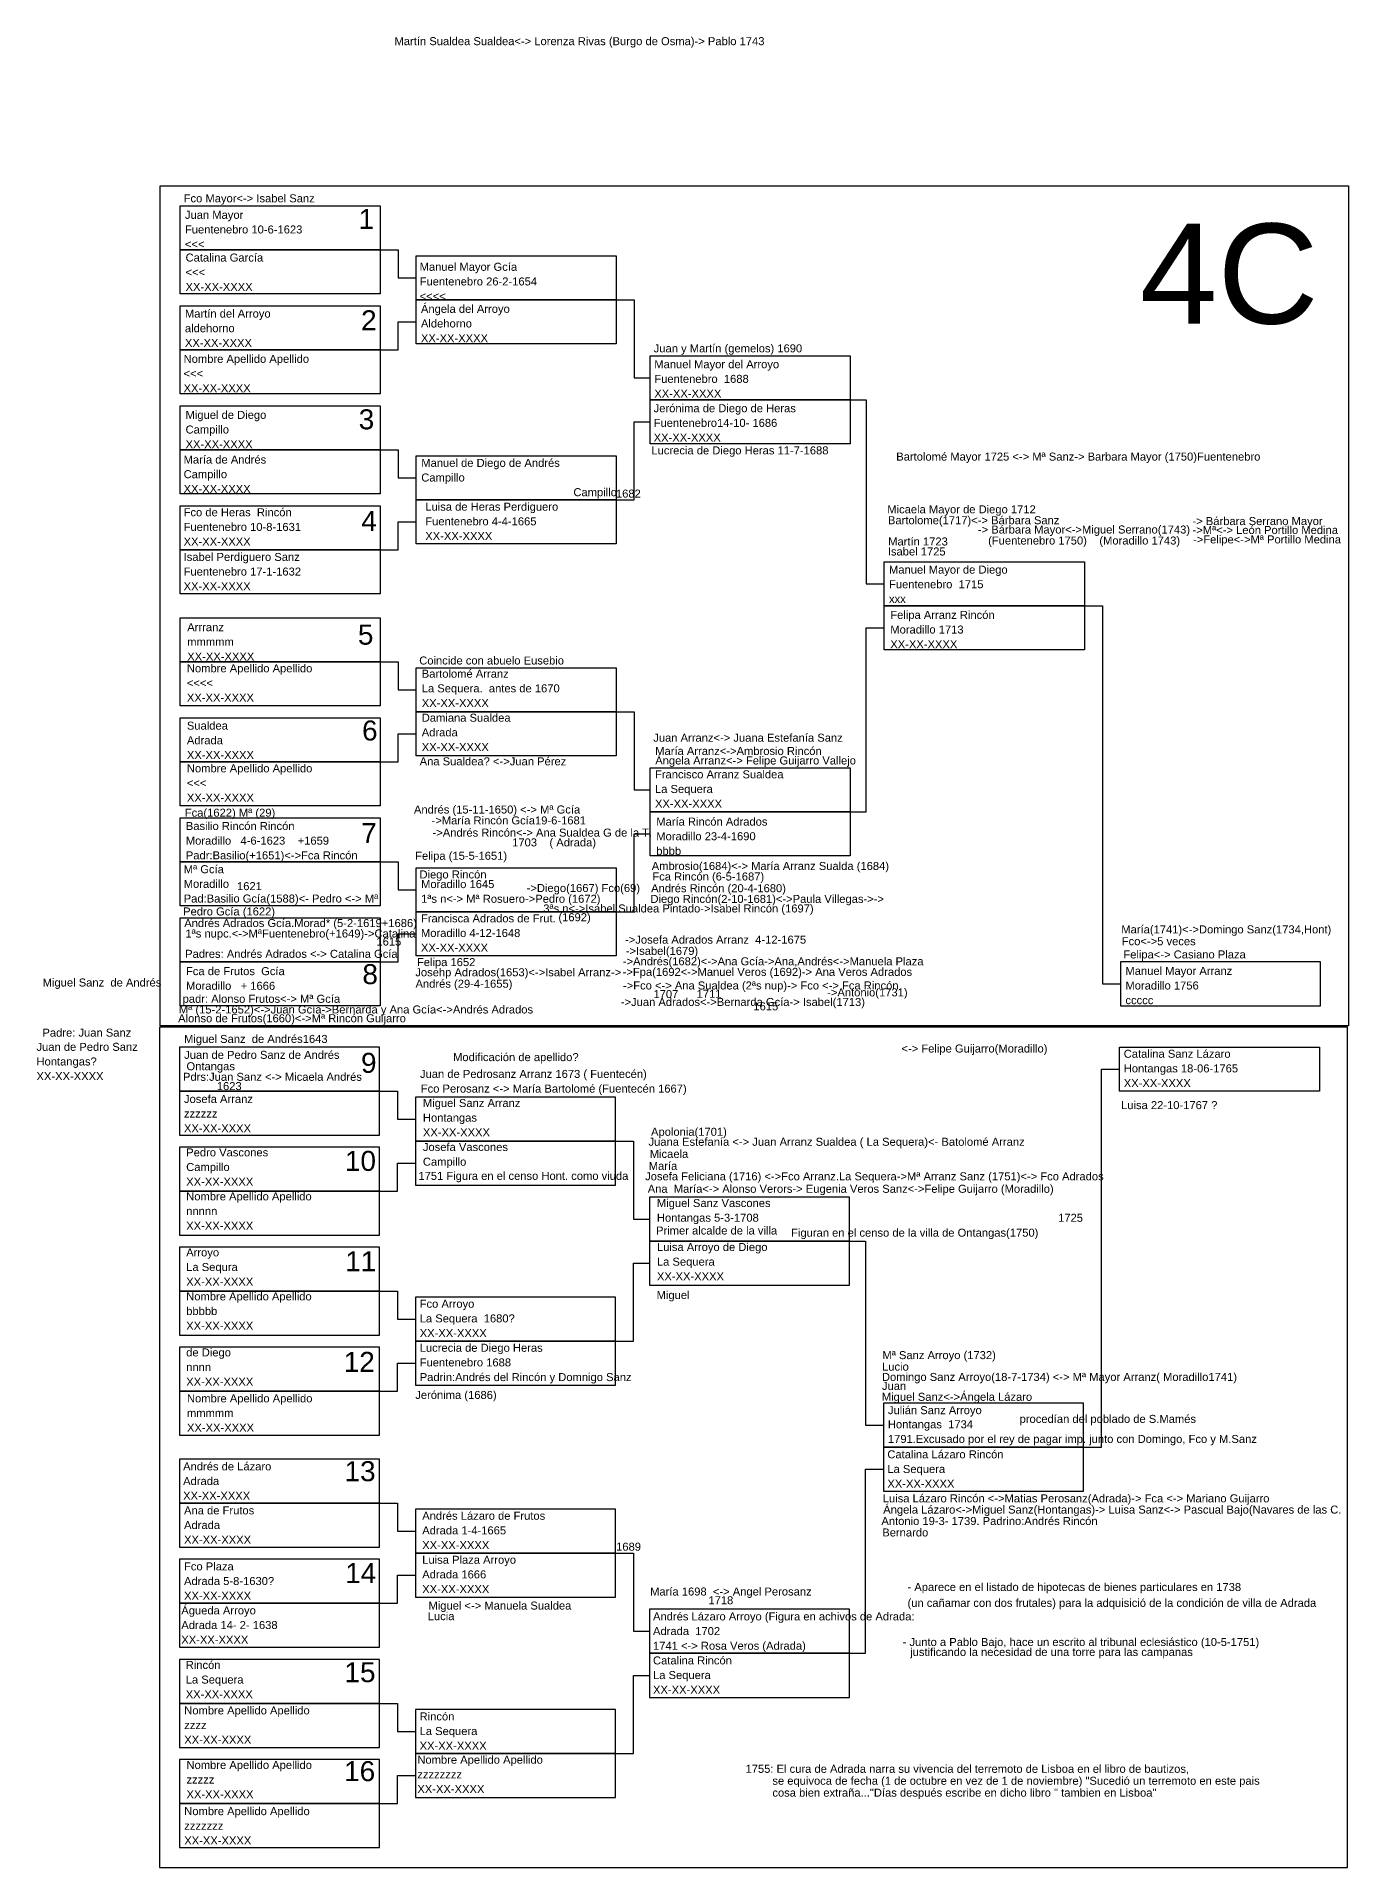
# Model space of a CAD drawing. Header units: millimetres. Extents: x -16844 to 23151, y -8543 to 4892.
# Drawn here: x -1349.2 to -1021.3, y -500.2 to -42.5 of the extents above; entities that cross this region are included whole.
import ezdxf
from ezdxf.enums import TextEntityAlignment as Align

# ---------------------------------------------------------------- set-up
doc = ezdxf.new("R2010")
doc.units = ezdxf.units.MM
doc.layers.add('Arroyo', color=30, linetype='Continuous')
doc.styles.add('Arial', font='arial.ttf', dxfattribs={"height": 0.01})

# ---------------------------------------------------------------- blocks, each defined once
blk = doc.blocks.new('Hoja superior')
for points in [[(0, 210), (297, 210), (297, 0), (0, 0)], [(5, 205), (55, 205), (55, 194), (5, 194)], [(5, 194), (55, 194), (55, 183), (5, 183)], [(64, 192.5), (114, 192.5), (114, 181.5), (64, 181.5)], [(5, 180), (55, 180), (55, 169), (5, 169)], [(64, 181.5), (114, 181.5), (114, 170.5), (64, 170.5)], [(5, 169), (55, 169), (55, 158), (5, 158)], [(122.5, 167.5), (172.5, 167.5), (172.5, 156.5), (122.5, 156.5)], [(122.5, 156.5), (172.5, 156.5), (172.5, 145.5), (122.5, 145.5)], [(5, 155), (55, 155), (55, 144), (5, 144)], [(5, 144), (55, 144), (55, 133), (5, 133)], [(64, 142.5), (114, 142.5), (114, 131.5), (64, 131.5)], [(5, 130), (55, 130), (55, 119), (5, 119)], [(64, 131.5), (114, 131.5), (114, 120.5), (64, 120.5)], [(5, 119), (55, 119), (55, 108), (5, 108)], [(181, 116), (231, 116), (231, 105), (181, 105)], [(5, 102), (55, 102), (55, 91), (5, 91)], [(181, 105), (231, 105), (231, 94), (181, 94)], [(5, 91), (55, 91), (55, 80), (5, 80)], [(64, 89.5), (114, 89.5), (114, 78.5), (64, 78.5)], [(64, 78.5), (114, 78.5), (114, 67.5), (64, 67.5)], [(5, 77), (55, 77), (55, 66), (5, 66)], [(5, 66), (55, 66), (55, 55), (5, 55)], [(122.5, 64.5), (172.5, 64.5), (172.5, 53.5), (122.5, 53.5)], [(5, 52), (55, 52), (55, 41), (5, 41)], [(122.5, 53.5), (172.5, 53.5), (172.5, 42.5), (122.5, 42.5)], [(5, 41), (55, 41), (55, 30), (5, 30)], [(64, 39.5), (114, 39.5), (114, 28.5), (64, 28.5)], [(64, 28.5), (114, 28.5), (114, 17.5), (64, 17.5)], [(5, 27), (55, 27), (55, 16), (5, 16)], [(5, 16), (55, 16), (55, 5), (5, 5)], [(240, 5), (290, 5), (290, 16), (240, 16)]]:
    blk.add_lwpolyline(points, close=True)
for points in [[(55, 194), (59.5, 194), (59.5, 187), (64, 187)], [(114, 181.5), (118.5, 181.5), (118.5, 162), (122.5, 162)], [(55, 169), (59.5, 169), (59.5, 176), (64, 176)], [(172.5, 156.5), (176.5, 156.5), (176.5, 110.5), (181, 110.5)], [(114, 131.5), (118.5, 131.5), (118.5, 151), (122.5, 151)], [(55, 144), (59.5, 144), (59.5, 137), (64, 137)], [(55, 119), (59.5, 119), (59.5, 126), (64, 126)], [(231, 105), (235.5, 105), (235.5, 10.5), (240, 10.5)], [(172.5, 53.5), (176.5, 53.5), (176.5, 99.5), (181, 99.5)], [(55, 91), (59.5, 91), (59.5, 84), (64, 84)], [(114, 78.5), (118.5, 78.5), (118.5, 59), (122.5, 59)], [(55, 66), (59.5, 66), (59.5, 73), (64, 73)], [(114, 28.5), (118.5, 28.5), (118.5, 48), (122.5, 48)], [(55, 41), (59.5, 41), (59.5, 34), (64, 34)], [(55, 16), (59.5, 16), (59.5, 23), (64, 23)]]:
    blk.add_lwpolyline(points)
blk = doc.blocks.new('Hoja inferior')
for points in [[(0, -210), (297, -210), (297, 0), (0, 0)], [(5, -16), (55, -16), (55, -5), (5, -5)], [(240, -5), (290, -5), (290, -16), (240, -16)], [(5, -27), (55, -27), (55, -16), (5, -16)], [(64, -28.5), (114, -28.5), (114, -17.5), (64, -17.5)], [(5, -41), (55, -41), (55, -30), (5, -30)], [(64, -39.5), (114, -39.5), (114, -28.5), (64, -28.5)], [(5, -52), (55, -52), (55, -41), (5, -41)], [(122.5, -53.5), (172.5, -53.5), (172.5, -42.5), (122.5, -42.5)], [(122.5, -64.5), (172.5, -64.5), (172.5, -53.5), (122.5, -53.5)], [(5, -66), (55, -66), (55, -55), (5, -55)], [(5, -77), (55, -77), (55, -66), (5, -66)], [(64, -78.5), (114, -78.5), (114, -67.5), (64, -67.5)], [(5, -91), (55, -91), (55, -80), (5, -80)], [(64, -89.5), (114, -89.5), (114, -78.5), (64, -78.5)], [(5, -102), (55, -102), (55, -91), (5, -91)], [(181, -105), (231, -105), (231, -94), (181, -94)], [(181, -116), (231, -116), (231, -105), (181, -105)], [(5, -119), (55, -119), (55, -108), (5, -108)], [(5, -130), (55, -130), (55, -119), (5, -119)], [(64, -131.5), (114, -131.5), (114, -120.5), (64, -120.5)], [(64, -142.5), (114, -142.5), (114, -131.5), (64, -131.5)], [(5, -144), (55, -144), (55, -133), (5, -133)], [(5, -155), (55, -155), (55, -144), (5, -144)], [(122.5, -156.5), (172.5, -156.5), (172.5, -145.5), (122.5, -145.5)], [(5, -169), (55, -169), (55, -158), (5, -158)], [(122.5, -167.5), (172.5, -167.5), (172.5, -156.5), (122.5, -156.5)], [(5, -180), (55, -180), (55, -169), (5, -169)], [(64, -181.5), (114, -181.5), (114, -170.5), (64, -170.5)], [(5, -194), (55, -194), (55, -183), (5, -183)], [(64, -192.5), (114, -192.5), (114, -181.5), (64, -181.5)], [(5, -205), (55, -205), (55, -194), (5, -194)]]:
    blk.add_lwpolyline(points, close=True)
for points in [[(231, -105), (235.5, -105), (235.5, -10.5), (240, -10.5)], [(55, -16), (59.5, -16), (59.5, -23), (64, -23)], [(114, -28.5), (118.5, -28.5), (118.5, -48), (122.5, -48)], [(55, -41), (59.5, -41), (59.5, -34), (64, -34)], [(172.5, -53.5), (176.5, -53.5), (176.5, -99.5), (181, -99.5)], [(114, -78.5), (118.5, -78.5), (118.5, -59), (122.5, -59)], [(55, -66), (59.5, -66), (59.5, -73), (64, -73)], [(55, -91), (59.5, -91), (59.5, -84), (64, -84)], [(172.5, -156.5), (176.5, -156.5), (176.5, -110.5), (181, -110.5)], [(55, -119), (59.5, -119), (59.5, -126), (64, -126)], [(114, -131.5), (118.5, -131.5), (118.5, -151), (122.5, -151)], [(55, -144), (59.5, -144), (59.5, -137), (64, -137)], [(114, -181.5), (118.5, -181.5), (118.5, -162), (122.5, -162)], [(55, -169), (59.5, -169), (59.5, -176), (64, -176)], [(55, -194), (59.5, -194), (59.5, -187), (64, -187)]]:
    blk.add_lwpolyline(points)
blk = doc.blocks.new('Casilla')
at = {"style": 'Arial'}
for tag, p in [('NOMBRE', (0.88, 8.08)), ('LUGAR_NACIMIENTO', (0.88, 4.42)), ('FECHA', (0.88, 0.75))]:
    blk.add_attdef(tag, p, '', height=2, dxfattribs=at)
blk = doc.blocks.new('Hermanos')
at = {"style": 'Arial'}
blk.add_attdef('NOMBRE', (0, 0), '', height=2, dxfattribs=at)

msp = doc.modelspace()

# ---------------------------------------------------------------- block references
ref = msp.add_blockref('Casilla', (-1260.65, -52.76))
ref.add_attrib('NOMBRE', 'Martín Sualdea Sualdea<-> Lorenza Rivas (Burgo de Osma)-> Pablo 1743', (-1259.77, -44.67), dxfattribs={"color": 1, "height": 2, "style": 'Arial'})
for name, p, values in [('Hermanos', (-1312.47, -83.95), {'NOMBRE': 'Fco Mayor<-> Isabel Sanz'}), ('Casilla', (-1313.04, -96.16), {'NOMBRE': 'Juan Mayor', 'LUGAR_NACIMIENTO': 'Fuentenebro 10-6-1623', 'FECHA': '<<<'}), ('Casilla', (-1312.88, -106.84), {'NOMBRE': 'Catalina García', 'LUGAR_NACIMIENTO': '<<<', 'FECHA': 'XX-XX-XXXX'}), ('Casilla', (-1254.37, -109.15), {'NOMBRE': 'Manuel Mayor Gcía', 'LUGAR_NACIMIENTO': 'Fuentenebro 26-2-1654', 'FECHA': '<<<<'}), ('Casilla', (-1254.04, -119.66), {'NOMBRE': 'Ángela del Arroyo', 'LUGAR_NACIMIENTO': 'Aldehorno', 'FECHA': 'XX-XX-XXXX'}), ('Casilla', (-1313.04, -120.84), {'NOMBRE': 'Martín del Arroyo', 'LUGAR_NACIMIENTO': 'aldehorno', 'FECHA': 'XX-XX-XXXX'}), ('Casilla', (-1313.37, -132.16), {'NOMBRE': 'Nombre Apellido Apellido', 'LUGAR_NACIMIENTO': '<<<', 'FECHA': 'XX-XX-XXXX'}), ('Hermanos', (-1194.97, -121.45), {'NOMBRE': 'Juan y Martín (gemelos) 1690'}), ('Casilla', (-1195.71, -133.5), {'NOMBRE': 'Manuel Mayor del Arroyo', 'LUGAR_NACIMIENTO': 'Fuentenebro  1688', 'FECHA': 'XX-XX-XXXX'}), ('Casilla', (-1312.88, -146.16), {'NOMBRE': 'Miguel de Diego', 'LUGAR_NACIMIENTO': 'Campillo', 'FECHA': 'XX-XX-XXXX'}), ('Casilla', (-1195.87, -144.5), {'NOMBRE': 'Jerónima de Diego de Heras', 'LUGAR_NACIMIENTO': 'Fuentenebro14-10- 1686', 'FECHA': 'XX-XX-XXXX'}), ('Casilla', (-1313.37, -157.33), {'NOMBRE': 'María de Andrés', 'LUGAR_NACIMIENTO': 'Campillo', 'FECHA': 'XX-XX-XXXX'}), ('Casilla', (-1253.96, -158.16), {'NOMBRE': 'Manuel de Diego de Andrés', 'LUGAR_NACIMIENTO': 'Campillo', 'FECHA': '                                                 Campillo'}), ('Casilla', (-1252.96, -169.11), {'NOMBRE': 'Luisa de Heras Perdiguero', 'LUGAR_NACIMIENTO': 'Fuentenebro 4-4-1665', 'FECHA': 'XX-XX-XXXX'}), ('Hermanos', (-1205.19, -157.76), {'NOMBRE': ' 1682'}), ('Hermanos', (-1136.59, -161.69), {'NOMBRE': 'Micaela Mayor de Diego 1712'}), ('Casilla', (-1313.37, -170.51), {'NOMBRE': 'Fco de Heras  Rincón', 'LUGAR_NACIMIENTO': 'Fuentenebro 10-8-1631', 'FECHA': 'XX-XX-XXXX'}), ('Hermanos', (-1136.42, -164.42), {'NOMBRE': 'Bartolome(1717)<-> Bárbara Sanz'}), ('Hermanos', (-1137.14, -169.73), {'NOMBRE': ' Martín 1723'}), ('Hermanos', (-1111.38, -169.49), {'NOMBRE': '(Fuentenebro 1750)    (Moradillo 1743)'}), ('Hermanos', (-1060.16, -169.21), {'NOMBRE': '->Felipe<->Mª Portillo Medina'}), ('Casilla', (-1313.37, -181.67), {'NOMBRE': 'Isabel Perdiguero Sanz', 'LUGAR_NACIMIENTO': 'Fuentenebro 17-1-1632', 'FECHA': 'XX-XX-XXXX'}), ('Hermanos', (-1137.23, -172.23), {'NOMBRE': ' Isabel 1725'}), ('Casilla', (-1137.04, -184.84), {'NOMBRE': 'Manuel Mayor de Diego ', 'LUGAR_NACIMIENTO': 'Fuentenebro  1715', 'FECHA': 'xxx'}), ('Casilla', (-1136.72, -196.16), {'NOMBRE': 'Felipa Arranz Rincón', 'LUGAR_NACIMIENTO': 'Moradillo 1713', 'FECHA': 'XX-XX-XXXX'}), ('Casilla', (-1312.46, -199.23), {'NOMBRE': 'Arrranz', 'LUGAR_NACIMIENTO': 'mmmmm', 'FECHA': 'XX-XX-XXXX'}), ('Casilla', (-1312.55, -209.51), {'NOMBRE': 'Nombre Apellido Apellido', 'LUGAR_NACIMIENTO': '<<<<', 'FECHA': 'XX-XX-XXXX'}), ('Casilla', (-1253.84, -210.86), {'NOMBRE': 'Bartolomé Arranz', 'LUGAR_NACIMIENTO': 'La Sequera.  antes de 1670', 'FECHA': 'XX-XX-XXXX'}), ('Casilla', (-1312.55, -223.84), {'NOMBRE': 'Sualdea', 'LUGAR_NACIMIENTO': 'Adrada', 'FECHA': 'XX-XX-XXXX'}), ('Casilla', (-1253.84, -221.86), {'NOMBRE': 'Damiana Sualdea', 'LUGAR_NACIMIENTO': 'Adrada', 'FECHA': 'XX-XX-XXXX'}), ('Hermanos', (-1195.09, -218.78), {'NOMBRE': 'Juan Arranz<-> Juana Estefanía Sanz'}), ('Hermanos', (-1194.6, -222.1), {'NOMBRE': 'María Arranz<->Ambrosio Rincón'}), ('Casilla', (-1312.55, -234.51), {'NOMBRE': 'Nombre Apellido Apellido', 'LUGAR_NACIMIENTO': '<<<', 'FECHA': 'XX-XX-XXXX'}), ('Casilla', (-1195.54, -236.01), {'NOMBRE': 'Francisco Arranz Sualdea', 'LUGAR_NACIMIENTO': 'La Sequera', 'FECHA': 'XX-XX-XXXX'}), ('Hermanos', (-1254.91, -236.73), {'NOMBRE': 'Andrés (15-11-1650) <-> Mª Gcía'}), ('Hermanos', (-1250.5, -239.45), {'NOMBRE': '->María Rincón Gcía19-6-1681'}), ('Casilla', (-1195.22, -247.83), {'NOMBRE': 'María Rincón Adrados', 'LUGAR_NACIMIENTO': 'Moradillo 23-4-1690', 'FECHA': 'bbbb'}), ('Casilla', (-1312.81, -248.93), {'NOMBRE': 'Basilio Rincón Rincón', 'LUGAR_NACIMIENTO': 'Moradillo   4-6-1623    +1659', 'FECHA': 'Padr:Basilio(+1651)<->Fca Rincón '}), ('Hermanos', (-1254.61, -248.29), {'NOMBRE': 'Felipa (15-5-1651)'}), ('Hermanos', (-1230.36, -244.95), {'NOMBRE': '1703    ( Adrada)'}), ('Casilla', (-1313.34, -259.73), {'NOMBRE': 'Mª Gcía', 'LUGAR_NACIMIENTO': 'Moradillo', 'FECHA': 'Pad:Basilio Gcía(1588)<- Pedro <-> Mª'}), ('Hermanos', (-1195.47, -250.84), {'NOMBRE': 'Ambrosio(1684)<-> María Arranz Sualda (1684)'}), ('Hermanos', (-1195.31, -253.47), {'NOMBRE': 'Fca Rincón (6-5-1687)'}), ('Hermanos', (-1299.14, -255.88), {'NOMBRE': '1621'}), ('Hermanos', (-1227.51, -256.35), {'NOMBRE': ' ->Diego(1667) Fco(69)'}), ('Hermanos', (-1195.8, -259.07), {'NOMBRE': 'Diego Rincón(2-10-1681)<->Paula Villegas->->'}), ('Casilla', (-1254.04, -272.01), {'NOMBRE': 'Francisca Adrados de Frut.', 'LUGAR_NACIMIENTO': 'Moradillo 4-12-1648', 'FECHA': 'XX-XX-XXXX'}), ('Hermanos', (-1218.8, -263.65), {'NOMBRE': '(1692)'}), ('Hermanos', (-1078.09, -266.69), {'NOMBRE': 'María(1741)<->Domingo Sanz(1734,Hont)'}), ('Hermanos', (-1202.14, -269.26), {'NOMBRE': '->Josefa Adrados Arranz  4-12-1675'}), ('Hermanos', (-1201.95, -272.07), {'NOMBRE': '->Isabel(1679)'}), ('Hermanos', (-1077.97, -269.65), {'NOMBRE': 'Fco<->5 veces '}), ('Hermanos', (-1312.1, -272.8), {'NOMBRE': 'Padres: Andrés Adrados <-> Catalina Gcía'}), ('Hermanos', (-1254.16, -274.87), {'NOMBRE': 'Felipa 1652'}), ('Hermanos', (-1077.57, -272.95), {'NOMBRE': 'Felipa<-> Casiano Plaza'}), ('Hermanos', (-1349.27, -279.97), {'NOMBRE': '  Miguel Sanz  de Andrés'}), ('Hermanos', (-1254.57, -277.41), {'NOMBRE': 'Josehp Adrados(1653)<->Isabel Arranz->'}), ('Hermanos', (-1254.52, -280.27), {'NOMBRE': 'Andrés (29-4-1655)'}), ('Casilla', (-1077.94, -285.14), {'NOMBRE': 'Manuel Mayor Arranz', 'LUGAR_NACIMIENTO': 'Moradillo 1756', 'FECHA': 'ccccc'}), ('Hermanos', (-1312.74, -284.04), {'NOMBRE': 'padr: Alonso Frutos<-> Mª Gcía'}), ('Hermanos', (-1203.2, -284.83), {'NOMBRE': '->Juan Adrados<->Bernarda Gcía-> Isabel(1713)'}), ('Hermanos', (-1195.04, -282.86), {'NOMBRE': '1707'}), ('Hermanos', (-1184.25, -282.8), {'NOMBRE': '1711'}), ('Hermanos', (-1313.86, -288.91), {'NOMBRE': 'Alonso de Frutos(1660)<->Mª Rincón Guijarro'}), ('Hermanos', (-1314.45, -286.71), {'NOMBRE': ' Mª (15-2-1652)<->Juan Gcía->Bernarda y Ana Gcía<->Andrés Adrados '}), ('Hermanos', (-1347.78, -292.5), {'NOMBRE': 'Padre: Juan Sanz'}), ('Hermanos', (-1313.93, -294.07), {'NOMBRE': '  Miguel Sanz  de Andrés1643'}), ('Casilla', (-1350.15, -304.13), {'NOMBRE': 'Juan de Pedro Sanz', 'LUGAR_NACIMIENTO': 'Hontangas?', 'FECHA': 'XX-XX-XXXX'}), ('Casilla', (-1078.36, -305.86), {'NOMBRE': 'Catalina Sanz Lázaro', 'LUGAR_NACIMIENTO': 'Hontangas 18-06-1765', 'FECHA': 'XX-XX-XXXX'}), ('Hermanos', (-1312.64, -303.54), {'NOMBRE': 'Pdrs:Juan Sanz <-> Micaela Andrés'}), ('Hermanos', (-1304.97, -305.86), {'NOMBRE': ' 1623       '}), ('Casilla', (-1313.28, -317.16), {'NOMBRE': 'Josefa Arranz', 'LUGAR_NACIMIENTO': 'zzzzzz', 'FECHA': 'XX-XX-XXXX'}), ('Casilla', (-1253.55, -318.17), {'NOMBRE': 'Miguel Sanz Arranz', 'LUGAR_NACIMIENTO': 'Hontangas', 'FECHA': 'XX-XX-XXXX'}), ('Hermanos', (-1078.15, -310.62), {'NOMBRE': 'Luisa 22-10-1767 ?'}), ('Hermanos', (-1196.42, -317.28), {'NOMBRE': ' Apolonia(1701)'}), ('Casilla', (-1312.72, -330.51), {'NOMBRE': 'Pedro Vascones', 'LUGAR_NACIMIENTO': 'Campillo', 'FECHA': 'XX-XX-XXXX'}), ('Hermanos', (-1196.28, -319.78), {'NOMBRE': 'Juana Estefanía <-> Juan Arranz Sualdea ( La Sequera)<- Batolomé Arranz'}), ('Hermanos', (-1196.22, -325.82), {'NOMBRE': 'María'}), ('Hermanos', (-1195.96, -322.81), {'NOMBRE': 'Micaela '}), ('Hermanos', (-1197.12, -328.41), {'NOMBRE': 'Josefa Feliciana (1716) <->Fco Arranz.La Sequera->Mª Arranz Sanz (1751)<-> Fco Adrados'}), ('Hermanos', (-1197.25, -331.53), {'NOMBRE': ' Ana  María<-> Alonso Verors-> Eugenia Veros Sanz<->Felipe Guijarro (Moradillo)'}), ('Casilla', (-1312.72, -341.51), {'NOMBRE': 'Nombre Apellido Apellido', 'LUGAR_NACIMIENTO': 'nnnnn', 'FECHA': 'XX-XX-XXXX'}), ('Hermanos', (-1093.89, -338.78), {'NOMBRE': '1725'}), ('Casilla', (-1312.72, -355.51), {'NOMBRE': 'Arroyo', 'LUGAR_NACIMIENTO': 'La Sequra', 'FECHA': 'XX-XX-XXXX'}), ('Casilla', (-1195.05, -354.17), {'NOMBRE': 'Luisa Arroyo de Diego', 'LUGAR_NACIMIENTO': 'La Sequera', 'FECHA': 'XX-XX-XXXX'}), ('Casilla', (-1312.72, -366.51), {'NOMBRE': 'Nombre Apellido Apellido', 'LUGAR_NACIMIENTO': 'bbbbb', 'FECHA': 'XX-XX-XXXX'}), ('Hermanos', (-1194.25, -358.08), {'NOMBRE': 'Miguel'}), ('Casilla', (-1254.35, -368.35), {'NOMBRE': 'Fco Arroyo', 'LUGAR_NACIMIENTO': 'La Sequera  1680?', 'FECHA': 'XX-XX-XXXX'}), ('Casilla', (-1312.72, -380.51), {'NOMBRE': 'de Diego', 'LUGAR_NACIMIENTO': 'nnnn', 'FECHA': 'XX-XX-XXXX'}), ('Casilla', (-1254.35, -379.35), {'NOMBRE': 'Lucrecia de Diego Heras', 'LUGAR_NACIMIENTO': 'Fuentenebro 1688', 'FECHA': 'Padrin:Andrés del Rincón y Domnigo Sanz'}), ('Hermanos', (-1137.89, -375.99), {'NOMBRE': 'Lucio'}), ('Hermanos', (-1137.81, -373.11), {'NOMBRE': 'Mª Sanz Arroyo (1732)'}), ('Hermanos', (-1137.92, -380.81), {'NOMBRE': 'Juan'}), ('Casilla', (-1312.53, -392), {'NOMBRE': 'Nombre Apellido Apellido', 'LUGAR_NACIMIENTO': 'mmmmm', 'FECHA': 'XX-XX-XXXX'}), ('Hermanos', (-1254.58, -383.06), {'NOMBRE': 'Jerónima (1686)'}), ('Hermanos', (-1137.96, -383.53), {'NOMBRE': 'Miguel Sanz<->Ángela Lázaro'}), ('Hermanos', (-1137.2, -386.87), {'NOMBRE': ' Julián Sanz Arroyo'}), ('Hermanos', (-1103.52, -389.05), {'NOMBRE': 'procedían del poblado de S.Mamés'}), ('Casilla', (-1137.45, -405.99), {'NOMBRE': 'Catalina Lázaro Rincón', 'LUGAR_NACIMIENTO': 'La Sequera', 'FECHA': 'XX-XX-XXXX'}), ('Casilla', (-1313.49, -409), {'NOMBRE': 'Andrés de Lázaro', 'LUGAR_NACIMIENTO': 'Adrada', 'FECHA': 'XX-XX-XXXX'}), ('Hermanos', (-1137.72, -408.91), {'NOMBRE': 'Luisa Lázaro Rincón <->Matias Perosanz(Adrada)-> Fca <-> Mariano Guijarro'}), ('Casilla', (-1313.26, -420), {'NOMBRE': 'Ana de Frutos', 'LUGAR_NACIMIENTO': 'Adrada', 'FECHA': 'XX-XX-XXXX'}), ('Casilla', (-1253.72, -421.34), {'NOMBRE': 'Andrés Lázaro de Frutos', 'LUGAR_NACIMIENTO': 'Adrada 1-4-1665', 'FECHA': 'XX-XX-XXXX'}), ('Hermanos', (-1137.6, -411.72), {'NOMBRE': 'Ángela Lázaro<->Miguel Sanz(Hontangas)-> Luisa Sanz<-> Pascual Bajo(Navares de las C.'}), ('Hermanos', (-1138.06, -414.57), {'NOMBRE': 'Antonio 19-3- 1739. Padrino:Andrés Rincón'}), ('Hermanos', (-1137.84, -417.44), {'NOMBRE': 'Bernardo'}), ('Hermanos', (-1204.37, -420.99), {'NOMBRE': '1689'}), ('Casilla', (-1253.72, -432.34), {'NOMBRE': 'Luisa Plaza Arroyo', 'LUGAR_NACIMIENTO': 'Adrada 1666', 'FECHA': 'XX-XX-XXXX'}), ('Hermanos', (-1195.87, -432.2), {'NOMBRE': 'María 1698  <-> Angel Perosanz'}), ('Casilla', (-1313.95, -445), {'NOMBRE': 'Águeda Arroyo', 'LUGAR_NACIMIENTO': 'Adrada 14- 2- 1638', 'FECHA': 'XX-XX-XXXX'}), ('Hermanos', (-1251.28, -435.71), {'NOMBRE': 'Miguel <-> Manuela Sualdea'}), ('Hermanos', (-1181.3, -434.39), {'NOMBRE': '1718'}), ('Hermanos', (-1251.46, -438.36), {'NOMBRE': 'Lucia'}), ('Casilla', (-1196.03, -446.5), {'NOMBRE': 'Andrés Lázaro Arroyo (Figura en achivos de Adrada:', 'LUGAR_NACIMIENTO': 'Adrada  1702', 'FECHA': '1741 <-> Rosa Veros (Adrada)'}), ('Casilla', (-1312.84, -458.63), {'NOMBRE': 'Rincón', 'LUGAR_NACIMIENTO': 'La Sequera', 'FECHA': 'XX-XX-XXXX'}), ('Casilla', (-1196.03, -457.5), {'NOMBRE': 'Catalina Rincón', 'LUGAR_NACIMIENTO': 'La Sequera', 'FECHA': 'XX-XX-XXXX'}), ('Casilla', (-1313.21, -470), {'NOMBRE': 'Nombre Apellido Apellido', 'LUGAR_NACIMIENTO': 'zzzz', 'FECHA': 'XX-XX-XXXX'}), ('Casilla', (-1254.38, -471.5), {'NOMBRE': 'Rincón', 'LUGAR_NACIMIENTO': 'La Sequera', 'FECHA': 'XX-XX-XXXX'}), ('Casilla', (-1312.65, -483.63), {'NOMBRE': 'Nombre Apellido Apellido', 'LUGAR_NACIMIENTO': 'zzzzz', 'FECHA': 'XX-XX-XXXX'}), ('Casilla', (-1254.94, -482.32), {'NOMBRE': 'Nombre Apellido Apellido', 'LUGAR_NACIMIENTO': 'zzzzzzzz', 'FECHA': 'XX-XX-XXXX'}), ('Casilla', (-1313.21, -495.18), {'NOMBRE': 'Nombre Apellido Apellido', 'LUGAR_NACIMIENTO': 'zzzzzzz', 'FECHA': 'XX-XX-XXXX'})]:
    msp.add_blockref(name, p).add_auto_attribs(values)
ref = msp.add_blockref('Casilla', (-1196.42, -155.05))
ref.add_attrib('NOMBRE', 'Lucrecia de Diego Heras 11-7-1688', (-1195.55, -146.96), dxfattribs={"color": 0, "height": 2, "style": 'Arial'})
ref = msp.add_blockref('Hermanos', (-1134.35, -148.51))
ref.add_attrib('NOMBRE', 'Bartolomé Mayor 1725 <-> Mª Sanz-> Barbara Mayor (1750)Fuentenebro', (-1134.35, -148.51), dxfattribs={"color": 254, "height": 2, "style": 'Arial'})
ref = msp.add_blockref('Hermanos', (-1113.93, -166.74))
ref.add_attrib('NOMBRE', '-> Bárbara Mayor<->Miguel Serrano(1743)', (-1113.93, -166.74), dxfattribs={"color": 0, "height": 2, "style": 'Arial'})
ref = msp.add_blockref('Hermanos', (-1060.3, -164.63))
ref.add_attrib('NOMBRE', '-> Bárbara Serrano Mayor ', (-1060.3, -164.63), dxfattribs={"color": 0, "height": 2, "style": 'Arial'})
ref = msp.add_blockref('Hermanos', (-1060.29, -166.86))
ref.add_attrib('NOMBRE', '->Mª<-> León Portillo Medina', (-1060.29, -166.86), dxfattribs={"color": 0, "height": 2, "style": 'Arial'})
ref = msp.add_blockref('Hermanos', (-1253.59, -199.48))
ref.add_attrib('NOMBRE', 'Coincide con abuelo Eusebio', (-1253.59, -199.48), dxfattribs={"color": 3, "height": 2, "style": 'Arial'})
ref = msp.add_blockref('Casilla', (-1255.14, -225.43))
ref.add_attrib('FECHA', ' Ana Sualdea? <->Juan Pérez', (-1254.26, -224.68), dxfattribs={"color": 3, "height": 2, "style": 'Arial'})
ref = msp.add_blockref('Hermanos', (-1194.59, -224.47))
ref.add_attrib('NOMBRE', 'Ángela Arranz<-> Felipe Guijarro Vallejo', (-1194.59, -224.47), dxfattribs={"color": 3, "height": 2, "style": 'Arial'})
ref = msp.add_blockref('Casilla', (-1313.84, -238.27))
ref.add_attrib('FECHA', ' Fca(1622) Mª (29) ', (-1312.97, -237.52), dxfattribs={"height": 2, "style": 'Arial'})
ref = msp.add_blockref('Hermanos', (-1250.26, -242.5))
ref.add_attrib('NOMBRE', '->Andrés Rincón<-> Ana Sualdea G de la T.', (-1250.26, -242.5), dxfattribs={"color": 1, "height": 2, "style": 'Arial'})
ref = msp.add_blockref('Casilla', (-1254.4, -261.04))
ref.add_attrib('NOMBRE', 'Diego Rincón', (-1253.53, -252.96), dxfattribs={"height": 2, "style": 'Arial'})
ref = msp.add_blockref('Casilla', (-1254.01, -259.79))
ref.add_attrib('LUGAR_NACIMIENTO', 'Moradillo 1645                    ', (-1253.13, -255.37), dxfattribs={"height": 2, "style": 'Arial'})
ref.add_attrib('FECHA', '1ªs n<-> Mª Rosuero->Pedro (1672)', (-1253.13, -259.04), dxfattribs={"height": 2, "style": 'Arial'})
ref = msp.add_blockref('Hermanos', (-1195.62, -256.4))
ref.add_attrib('NOMBRE', 'Andrés Rincón (20-4-1680)', (-1195.62, -256.4), dxfattribs={"color": 1, "height": 2, "style": 'Arial'})
ref = msp.add_blockref('Casilla', (-1313.49, -262.96))
ref.add_attrib('FECHA', 'Pedro Gcía (1622)', (-1312.61, -262.21), dxfattribs={"height": 2, "style": 'Arial'})
ref = msp.add_blockref('Hermanos', (-1222.58, -261.46))
ref.add_attrib('NOMBRE', '3ªs n<->Isabel Sualdea Pintado->Isabel Rincón (1697)', (-1222.58, -261.46), dxfattribs={"color": 0, "height": 2, "style": 'Arial'})
ref = msp.add_blockref('Casilla', (-1313.21, -273.19))
ref.add_attrib('NOMBRE', 'Andrés Adrados Gcía.Morad* (5-2-1619+1686)', (-1312.33, -265.11), dxfattribs={"height": 2, "style": 'Arial'})
ref = msp.add_blockref('Hermanos', (-1312.04, -267.72))
ref.add_attrib('NOMBRE', '1ªs nupc.<->MªFuentenebro(+1649)->Catalina', (-1312.04, -267.72), dxfattribs={"color": 9, "height": 2, "style": 'Arial'})
ref = msp.add_blockref('Hermanos', (-1264.29, -269.74))
ref.add_attrib('NOMBRE', '1615', (-1264.29, -269.74), dxfattribs={"color": 9, "height": 2, "style": 'Arial'})
ref = msp.add_blockref('Hermanos', (-1202.69, -274.67))
ref.add_attrib('NOMBRE', '->Andrés(1682)<->Ana Gcía->Ana,Andrés<->Manuela Plaza', (-1202.69, -274.67), dxfattribs={"color": 6, "height": 2, "style": 'Arial'})
ref = msp.add_blockref('Casilla', (-1312.76, -285.21))
ref.add_attrib('NOMBRE', 'Fca de Frutos  Gcía                           ', (-1311.89, -277.13), dxfattribs={"height": 2, "style": 'Arial'})
ref.add_attrib('LUGAR_NACIMIENTO', 'Moradillo   + 1666', (-1311.89, -280.79), dxfattribs={"height": 2, "style": 'Arial'})
ref = msp.add_blockref('Hermanos', (-1202.74, -277.31))
ref.add_attrib('NOMBRE', '->Fpa(1692<->Manuel Veros (1692)-> Ana Veros Adrados', (-1202.74, -277.31), dxfattribs={"color": 3, "height": 2, "style": 'Arial'})
ref = msp.add_blockref('Hermanos', (-1202.66, -280.71))
ref.add_attrib('NOMBRE', '->Fco <-> Ana Sualdea (2ªs nup)-> Fco <-> Fca Rincón', (-1202.66, -280.71), dxfattribs={"color": 30, "height": 2, "style": 'Arial'})
ref = msp.add_blockref('Hermanos', (-1151.62, -282.44))
ref.add_attrib('NOMBRE', '->Antonio(1731)', (-1151.62, -282.44), dxfattribs={"color": 30, "height": 2, "style": 'Arial'})
ref = msp.add_blockref('Hermanos', (-1170.07, -285.92))
ref.add_attrib('NOMBRE', '1615', (-1170.07, -285.92), dxfattribs={"color": 9, "height": 2, "style": 'Arial'})
ref = msp.add_blockref('Casilla', (-1313.23, -306.13))
ref.add_attrib('NOMBRE', 'Juan de Pedro Sanz de Andrés', (-1312.35, -298.05), dxfattribs={"color": 4, "height": 2, "style": 'Arial'})
ref = msp.add_blockref('Hermanos', (-1245.12, -298.62))
ref.add_attrib('NOMBRE', 'Modificación de apellido?', (-1245.12, -298.62), dxfattribs={"color": 4, "height": 2, "style": 'Arial'})
ref = msp.add_blockref('Hermanos', (-1133.04, -296.47))
ref.add_attrib('NOMBRE', '<-> Felipe Guijarro(Moradillo)', (-1133.04, -296.47), dxfattribs={"color": 3, "height": 2, "style": 'Arial'})
ref = msp.add_blockref('Casilla', (-1312.64, -305.31))
ref.add_attrib('LUGAR_NACIMIENTO', 'Ontangas', (-1311.77, -300.9), dxfattribs={"height": 2, "style": 'Arial'})
ref = msp.add_blockref('Hermanos', (-1253.4, -302.82))
ref.add_attrib('NOMBRE', 'Juan de Pedrosanz Arranz 1673 ( Fuentecén)', (-1253.4, -302.82), dxfattribs={"color": 4, "height": 2, "style": 'Arial'})
ref = msp.add_blockref('Hermanos', (-1253.2, -306.49))
ref.add_attrib('NOMBRE', 'Fco Perosanz <-> María Bartolomé (Fuentecén 1667)', (-1253.2, -306.49), dxfattribs={"color": 4, "height": 2, "style": 'Arial'})
ref = msp.add_blockref('Casilla', (-1253.55, -329.17))
ref.add_attrib('NOMBRE', 'Josefa Vascones', (-1252.68, -321.09), dxfattribs={"height": 2, "style": 'Arial'})
ref.add_attrib('LUGAR_NACIMIENTO', 'Campillo', (-1252.68, -324.76), dxfattribs={"height": 2, "style": 'Arial'})
ref = msp.add_blockref('Hermanos', (-1253.8, -328.3))
ref.add_attrib('NOMBRE', '1751 Figura en el censo Hont. como viuda', (-1253.8, -328.3), dxfattribs={"color": 4, "height": 2, "style": 'Arial'})
ref = msp.add_blockref('Casilla', (-1195.05, -343.17))
ref.add_attrib('NOMBRE', 'Miguel Sanz Vascones', (-1194.18, -335.09), dxfattribs={"height": 2, "style": 'Arial'})
ref.add_attrib('LUGAR_NACIMIENTO', 'Hontangas 5-3-1708', (-1194.18, -338.76), dxfattribs={"height": 2, "style": 'Arial'})
ref = msp.add_blockref('Hermanos', (-1194.4, -341.96))
ref.add_attrib('NOMBRE', 'Primer alcalde de la villa', (-1194.4, -341.96), dxfattribs={"color": 4, "height": 2, "style": 'Arial'})
ref = msp.add_blockref('Hermanos', (-1160.63, -342.5))
ref.add_attrib('NOMBRE', 'Figuran en el censo de la villa de Ontangas(1750) ', (-1160.63, -342.5), dxfattribs={"color": 4, "height": 2, "style": 'Arial'})
ref = msp.add_blockref('Casilla', (-1138.81, -386.64))
ref.add_attrib('NOMBRE', 'Domingo Sanz Arroyo(18-7-1734) <-> Mª Mayor Arranz( Moradillo1741)', (-1137.93, -378.56), dxfattribs={"color": 3, "height": 2, "style": 'Arial'})
ref = msp.add_blockref('Casilla', (-1141.2, -394.81))
ref.add_attrib('LUGAR_NACIMIENTO', '     Hontangas  1734', (-1140.32, -390.4), dxfattribs={"height": 2, "style": 'Arial'})
ref.add_attrib('FECHA', '     1791.Excusado por el rey de pagar imp. junto con Domingo, Fco y M.Sanz', (-1140.32, -394.06), dxfattribs={"height": 2, "style": 'Arial'})
ref = msp.add_blockref('Casilla', (-1313.26, -434))
ref.add_attrib('NOMBRE', 'Fco Plaza ', (-1312.38, -425.92), dxfattribs={"height": 2, "style": 'Arial'})
ref.add_attrib('LUGAR_NACIMIENTO', 'Adrada 5-8-1630?', (-1312.38, -429.58), dxfattribs={"color": 1, "height": 2, "style": 'Arial'})
ref.add_attrib('FECHA', 'XX-XX-XXXX', (-1312.38, -433.25), dxfattribs={"height": 2, "style": 'Arial'})
ref = msp.add_blockref('Hermanos', (-1131.54, -431.07))
ref.add_attrib('NOMBRE', '- Aparece en el listado de hipotecas de bienes particulares en 1738 ', (-1131.54, -431.07), dxfattribs={"color": 4, "height": 2, "style": 'Arial'})
ref = msp.add_blockref('Hermanos', (-1131.54, -435.04))
ref.add_attrib('NOMBRE', '(un cañamar con dos frutales) para la adquisició de la condición de villa de Adrada', (-1131.54, -435.04), dxfattribs={"color": 4, "height": 2, "style": 'Arial'})
ref = msp.add_blockref('Hermanos', (-1132.75, -444.82))
ref.add_attrib('NOMBRE', '- Junto a Pablo Bajo, hace un escrito al tribunal eclesiástico (10-5-1751) ', (-1132.75, -444.82), dxfattribs={"color": 142, "height": 2, "style": 'Arial'})
ref = msp.add_blockref('Hermanos', (-1130.86, -447.31))
ref.add_attrib('NOMBRE', 'justificando la necesidad de una torre para las campanas', (-1130.86, -447.31), dxfattribs={"color": 142, "height": 2, "style": 'Arial'})
ref = msp.add_blockref('Hermanos', (-1172.03, -476.52))
ref.add_attrib('NOMBRE', '1755: El cura de Adrada narra su vivencia del terremoto de Lisboa en el libro de bautizos,', (-1172.03, -476.52), dxfattribs={"color": 142, "height": 2, "style": 'Arial'})
ref = msp.add_blockref('Hermanos', (-1172.3, -479.5))
ref.add_attrib('NOMBRE', '         se equivoca de fecha (1 de octubre en vez de 1 de noviembre) "Sucedió un terremoto en este pais', (-1172.3, -479.5), dxfattribs={"color": 142, "height": 2, "style": 'Arial'})
ref = msp.add_blockref('Hermanos', (-1172.3, -482.47))
ref.add_attrib('NOMBRE', '         cosa bien extraña..."Días después escribe en dicho libro " tambien en Lisboa"', (-1172.3, -482.47), dxfattribs={"color": 142, "height": 2, "style": 'Arial'})
at = {"layer": 'Arroyo'}
for name, p in [('Hoja superior', (-1318.33, -289.79)), ('Hoja inferior', (-1318.53, -290.15))]:
    msp.add_blockref(name, p, dxfattribs=at)

# ---------------------------------------------------------------- texts
at = {"style": 'Arial'}
for s, p in [('1', (-1264.86, -90.62)), ('2', (-1264.24, -115.94)), ('3', (-1264.83, -140.69)), ('4', (-1264.2, -166.1)), ('5', (-1265.04, -194.52)), ('6', (-1264, -218.48)), ('7', (-1264.2, -244.1)), ('8', (-1263.91, -279.38)), ('9', (-1264.26, -301.56)), ('10', (-1264.4, -326.06)), ('11', (-1264.34, -351.15)), ('12', (-1264.7, -376.3)), ('13', (-1264.5, -403.62)), ('14', (-1264.33, -429.09)), ('15', (-1264.51, -453.86)), ('16', (-1264.6, -478.6))]:
    msp.add_text(s, height=5, dxfattribs=at).set_placement(p, align=Align.RIGHT)
at = {"layer": 'Arroyo', "style": 'Arial'}
msp.add_text('4C', height=25, dxfattribs=at).set_placement((-1028.81, -114.28), align=Align.RIGHT)

doc.saveas('drawing.dxf')
